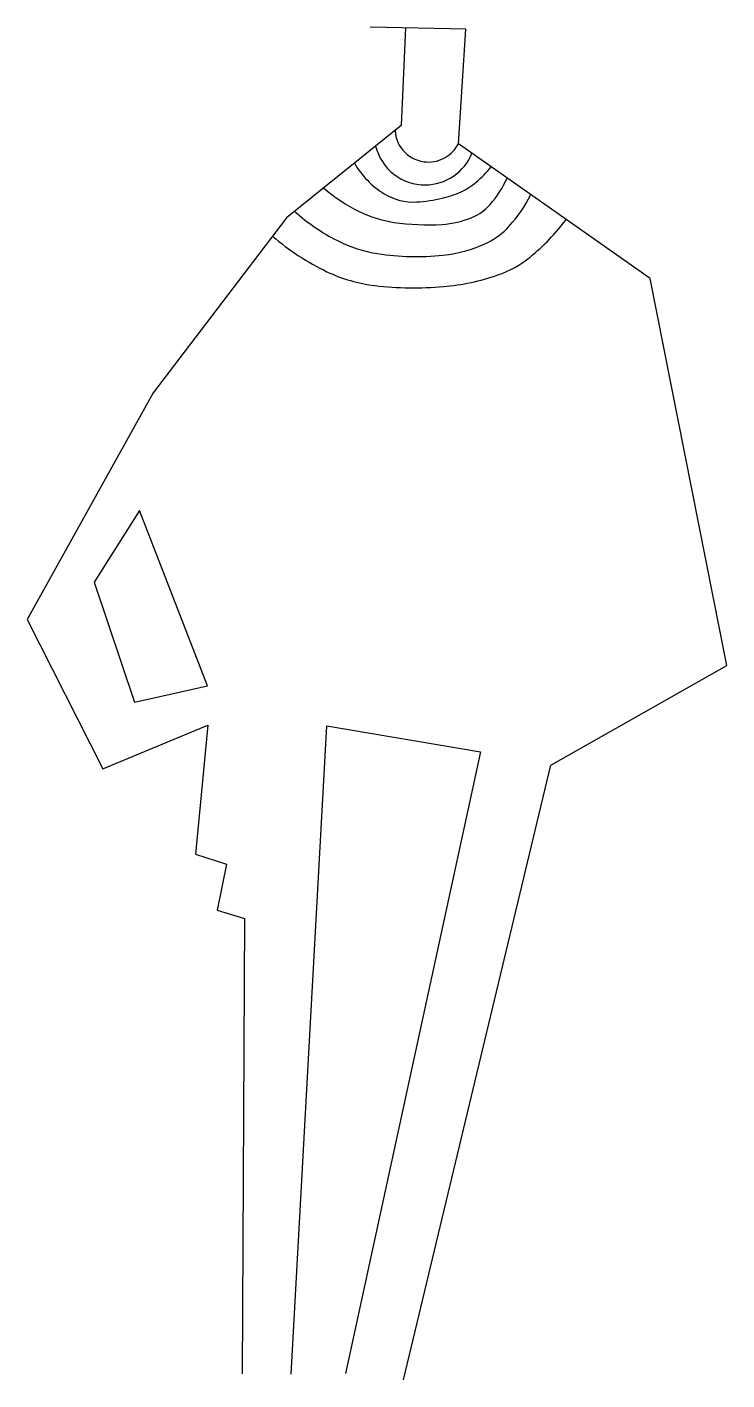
# Model space of a CAD drawing. Extents: x -0.42 to 0.56, y 0 to 1.9.
import ezdxf

# ---------------------------------------------------------------- set-up
doc = ezdxf.new("R2010")
doc.units = 0
doc.header["$LTSCALE"] = 10
doc.header["$MEASUREMENT"] = 0
doc.layers.get('0').update_dxf_attribs({"linetype": 'CONTINUOUS'})

msp = doc.modelspace()

# ---------------------------------------------------------------- linework, layer by layer
for points in [[(0.1135, 1.9005), (0.1075, 1.7636), (-0.0535, 1.6338), (-0.2409, 1.3885), (-0.4178, 1.0706), (-0.3116, 0.8609), (-0.1638, 0.9225), (-0.1813, 0.7413), (-0.138, 0.7271), (-0.151, 0.6626), (-0.1127, 0.6511), (-0.1158, 0.0123)], [(0.1106, 0.0038), (0.3173, 0.8662), (0.5645, 1.0062), (0.4569, 1.5487), (0.1876, 1.738), (0.1981, 1.8986), (0.064, 1.9016)], [(-0.0472, 0.0118), (0.0028, 0.9213), (0.2186, 0.8851), (0.0291, 0.0129)]]:
    msp.add_lwpolyline(points)
for points in [[(0.0987, 1.7565, 0.184429), (0.1125, 1.7259, 0.184429), (0.1432, 1.7123, 0.145221), (0.1692, 1.7186, 0.145221), (0.1876, 1.738)], [(0.0715, 1.7346, 0.16897), (0.0969, 1.6952, 0.16897), (0.1412, 1.6802, 0.148216), (0.1807, 1.6924, 0.148216), (0.2067, 1.7246)], [(0.0416, 1.7105, 0.122321), (0.0833, 1.6678, 0.155886), (0.1292, 1.6563, 0.040569), (0.1649, 1.6615, 0.052396), (0.1914, 1.6706, 0.064366), (0.2127, 1.6841, 0.053929), (0.2336, 1.7057)], [(-0.0014, 1.6758, 0.064751), (0.0485, 1.6428, 0.076267), (0.0971, 1.6276, 0.053735), (0.1647, 1.6248, 0.083104), (0.2074, 1.6348, 0.113403), (0.2321, 1.6526, 0.077356), (0.256, 1.6899)], [(-0.0421, 1.643, 0.065221), (0.0178, 1.602, 0.079901), (0.0743, 1.5838, 0.063307), (0.1658, 1.5815, 0.088732), (0.2288, 1.5995, 0.095698), (0.2588, 1.6222, 0.06664), (0.2893, 1.6666)], [(-0.0732, 1.6081, 0.064212), (0.0032, 1.5584, 0.083758), (0.0705, 1.5389, 0.050369), (0.1665, 1.5375, 0.061868), (0.2431, 1.5538, 0.087429), (0.2883, 1.579, 0.061721), (0.3389, 1.6317)]]:
    msp.add_lwpolyline(points, format="xyb")
msp.add_lwpolyline([(-0.2601, 1.2233), (-0.3236, 1.123), (-0.2668, 0.9545), (-0.1645, 0.9776)], close=True)

doc.saveas('drawing.dxf')
